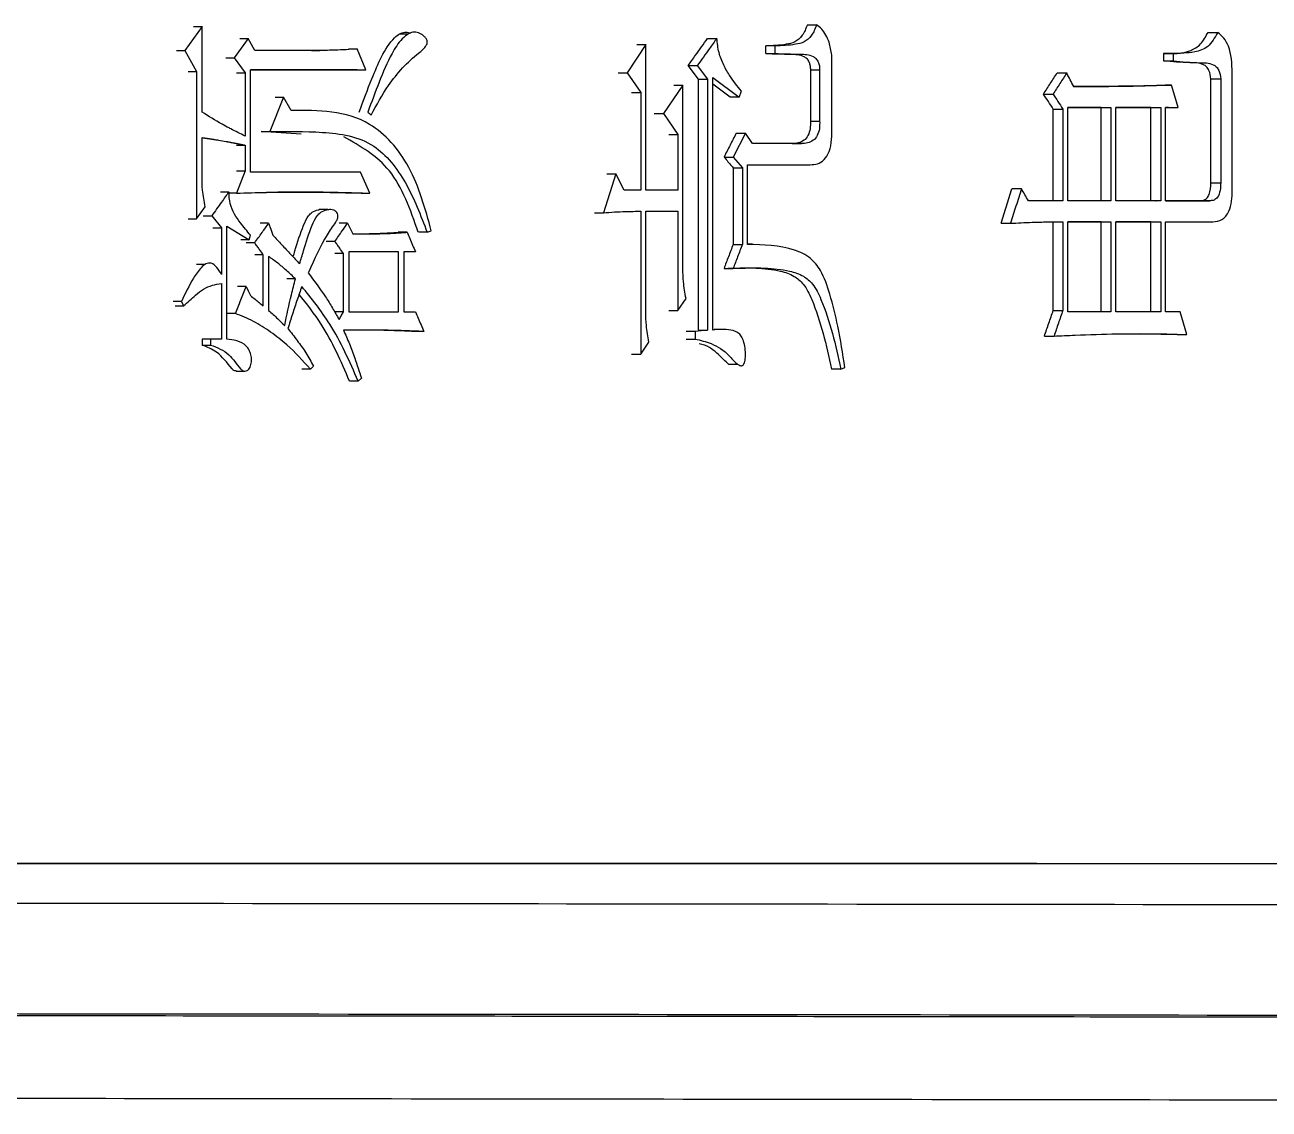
# Model space of a CAD drawing. Header units: millimetres. Extents: x 2180 to 4616, y 795 to 2518.
# Drawn here: x 3032.51 to 3041.46, y 1013.17 to 1020.97 of the extents above; entities that cross this region are included whole.
import ezdxf

# ---------------------------------------------------------------- set-up
doc = ezdxf.new("R2010")
doc.units = ezdxf.units.MM

msp = doc.modelspace()

# ---------------------------------------------------------------- linework, layer by layer
at = {"color": 7, "linetype": 'Continuous', "lineweight": 25}
for p, q in [((3033.7825, 1020.9592), (3033.6583, 1020.7861)), ((3033.7219, 1020.9592), (3033.7825, 1020.9592)), ((3033.7825, 1020.3426), (3033.7825, 1020.9592)), ((3038.14, 1020.97), (3038.2068, 1020.97)), ((3034.1155, 1020.8726), (3034.015, 1020.732)), ((3034.0545, 1020.8726), (3034.1155, 1020.8726)), ((3034.1619, 1020.7861), (3034.1155, 1020.8726)), ((3035.2642, 1020.9025), (3035.2011, 1020.9025)), ((3037.4224, 1020.8727), (3037.4882, 1020.8727)), ((3041.0242, 1020.916), (3041.0947, 1020.916)), ((3033.5978, 1020.7861), (3033.6583, 1020.7861)), ((3033.6583, 1020.7861), (3033.7437, 1020.6347)), ((3034.6315, 1020.7861), (3034.1619, 1020.7861)), ((3034.5697, 1020.7861), (3034.6315, 1020.7861)), ((3034.8375, 1020.7969), (3034.8997, 1020.7969)), ((3034.9608, 1020.6455), (3034.8997, 1020.7969)), ((3036.9775, 1020.8294), (3036.8436, 1020.6239)), ((3036.9124, 1020.8294), (3036.9775, 1020.8294)), ((3036.9775, 1019.7801), (3036.9775, 1020.8294)), ((3037.9071, 1020.8186), (3037.8408, 1020.8186)), ((3037.8408, 1020.7645), (3037.8408, 1020.8186)), ((3037.9071, 1020.8186), (3037.9071, 1020.7645)), ((3033.9541, 1020.732), (3034.015, 1020.732)), ((3034.015, 1020.732), (3034.0923, 1020.6238)), ((3037.8408, 1020.7645), (3037.9071, 1020.7645)), ((3038.3161, 1020.2128), (3038.3161, 1020.7537)), ((3040.7743, 1020.7645), (3040.7042, 1020.7645)), ((3040.7042, 1020.7645), (3040.7042, 1020.7104)), ((3040.7042, 1020.7104), (3040.7743, 1020.7104)), ((3040.7743, 1020.7645), (3040.7743, 1020.7104)), ((3033.6832, 1020.6347), (3033.7437, 1020.6347)), ((3033.7437, 1020.6347), (3033.7437, 1019.5746)), ((3034.0313, 1020.6238), (3034.0923, 1020.6238)), ((3034.0923, 1020.6238), (3034.0923, 1020.1695)), ((3034.131, 1020.6455), (3034.9608, 1020.6455)), ((3034.131, 1019.9099), (3034.131, 1020.6455)), ((3034.8983, 1020.6455), (3034.131, 1020.6455)), ((3034.8986, 1020.6455), (3034.9608, 1020.6455)), ((3036.7788, 1020.6239), (3036.8436, 1020.6239)), ((3036.8436, 1020.6239), (3036.9403, 1020.4832)), ((3037.2823, 1020.678), (3037.348, 1020.678)), ((3037.3561, 1020.5806), (3037.2823, 1020.678)), ((3037.348, 1020.678), (3037.4218, 1020.5806)), ((3038.1619, 1020.6455), (3038.2287, 1020.6455)), ((3038.1619, 1020.6455), (3038.1619, 1020.2777)), ((3038.2287, 1020.6455), (3038.2287, 1020.2777)), ((3039.9386, 1020.6239), (3040.0077, 1020.6239)), ((3041.1988, 1019.7801), (3041.1988, 1020.6239)), ((3037.2444, 1020.5373), (3037.1037, 1020.3318)), ((3037.179, 1020.5373), (3037.2444, 1020.5373)), ((3037.2444, 1019.2176), (3037.2444, 1020.5373)), ((3037.3561, 1020.5806), (3037.4218, 1020.5806)), ((3037.3561, 1018.7741), (3037.3561, 1020.5806)), ((3037.4218, 1020.5806), (3037.4218, 1018.7741)), ((3037.4587, 1020.5914), (3037.6502, 1020.4508)), ((3037.4587, 1018.7741), (3037.4587, 1020.5914)), ((3037.5842, 1020.4508), (3037.4587, 1020.5431)), ((3040.6902, 1020.5374), (3040.7603, 1020.5374)), ((3041.045, 1020.5808), (3041.1155, 1020.5808)), ((3041.045, 1019.8342), (3041.045, 1020.5808)), ((3041.1155, 1020.5808), (3041.1155, 1019.8342)), ((3034.3701, 1020.4508), (3034.2699, 1020.202)), ((3034.3087, 1020.4508), (3034.3701, 1020.4508)), ((3034.424, 1020.3534), (3034.3701, 1020.4508)), ((3036.8753, 1020.4832), (3036.9403, 1020.4832)), ((3036.9403, 1020.4832), (3036.9403, 1019.7801)), ((3037.6502, 1020.4508), (3037.5842, 1020.4508)), ((3037.6502, 1020.4508), (3037.6649, 1020.4941)), ((3039.8395, 1020.4724), (3039.9085, 1020.4724)), ((3037.0384, 1020.3318), (3037.1037, 1020.3318)), ((3037.1037, 1020.3318), (3037.2074, 1020.1804)), ((3039.9103, 1020.3643), (3039.9794, 1020.3643)), ((3039.9103, 1019.7044), (3039.9103, 1020.3643)), ((3039.9794, 1020.3643), (3039.9794, 1019.7044)), ((3040.0148, 1019.7044), (3040.0148, 1020.3751)), ((3040.0148, 1020.3751), (3040.3254, 1020.3751)), ((3040.2559, 1020.3751), (3040.0148, 1020.3751)), ((3040.2559, 1020.3751), (3040.3254, 1020.3751)), ((3040.2559, 1019.7044), (3040.2559, 1020.3751)), ((3040.3254, 1020.3751), (3040.3254, 1019.7044)), ((3040.3606, 1019.7044), (3040.3606, 1020.3751)), ((3040.3606, 1020.3751), (3040.6834, 1020.3751)), ((3040.6134, 1020.3751), (3040.3606, 1020.3751)), ((3040.6134, 1020.3751), (3040.6834, 1020.3751)), ((3040.6134, 1019.7044), (3040.6134, 1020.3751)), ((3040.6834, 1020.3751), (3040.6834, 1019.7044)), ((3040.7184, 1020.3751), (3040.8092, 1020.3751)), ((3040.7184, 1019.7044), (3040.7184, 1020.3751)), ((3040.7391, 1020.3751), (3040.7184, 1020.3751)), ((3040.7391, 1020.3751), (3040.8092, 1020.3751)), ((3038.1619, 1020.2777), (3038.2287, 1020.2777)), ((3033.7825, 1019.8774), (3033.7825, 1020.1587)), ((3034.4975, 1020.184), (3034.2083, 1020.202)), ((3034.2086, 1020.202), (3034.2699, 1020.202)), ((3037.142, 1020.1804), (3037.2074, 1020.1804)), ((3037.2074, 1020.1804), (3037.2074, 1019.7801)), ((3037.6943, 1020.1912), (3037.606, 1020.0181)), ((3037.6282, 1020.1912), (3037.6943, 1020.1912)), ((3037.7457, 1020.1155), (3037.6943, 1020.1912)), ((3034.0313, 1020.1046), (3034.0923, 1020.1046)), ((3034.0923, 1020.1046), (3034.0923, 1019.9207)), ((3038.0973, 1020.1155), (3037.7457, 1020.1155)), ((3038.0307, 1020.1155), (3038.0973, 1020.1155)), ((3037.5401, 1020.0181), (3037.606, 1020.0181)), ((3037.606, 1020.0181), (3037.6723, 1019.9424)), ((3034.0923, 1019.9207), (3034.0305, 1019.7585)), ((3034.0313, 1019.9207), (3034.0923, 1019.9207)), ((3034.9226, 1019.9099), (3034.131, 1019.9099)), ((3034.9914, 1019.7585), (3034.9226, 1019.9099)), ((3036.7617, 1019.8991), (3036.6722, 1019.6179)), ((3036.697, 1019.8991), (3036.7617, 1019.8991)), ((3036.8213, 1019.7801), (3036.7617, 1019.8991)), ((3037.6062, 1019.9424), (3037.6723, 1019.9424)), ((3037.6062, 1019.9424), (3037.6062, 1019.3907)), ((3037.6723, 1019.9424), (3037.6723, 1019.3907)), ((3037.709, 1019.964), (3038.1484, 1019.964)), ((3037.709, 1019.3907), (3037.709, 1019.964)), ((3037.709, 1019.964), (3038.0818, 1019.964)), ((3038.0818, 1019.964), (3038.1484, 1019.964)), ((3039.6811, 1019.791), (3039.6125, 1019.791)), ((3041.045, 1019.8342), (3041.1155, 1019.8342)), ((3033.9154, 1019.7693), (3033.9763, 1019.7693)), ((3034.0305, 1019.7585), (3033.9695, 1019.7585)), ((3034.9288, 1019.7585), (3034.86, 1019.7609)), ((3034.9291, 1019.7585), (3034.9914, 1019.7585)), ((3036.9403, 1019.7801), (3036.8213, 1019.7801)), ((3037.2074, 1019.7801), (3036.9775, 1019.7801)), ((3039.9794, 1019.7044), (3039.7309, 1019.7044)), ((3040.3254, 1019.7044), (3040.0148, 1019.7044)), ((3040.6834, 1019.7044), (3040.3606, 1019.7044)), ((3040.6484, 1019.7044), (3040.6535, 1019.7044)), ((3041.0391, 1019.7044), (3040.7184, 1019.7044)), ((3040.7184, 1019.7044), (3040.9687, 1019.7044)), ((3040.9687, 1019.7044), (3041.0391, 1019.7044)), ((3033.7437, 1019.5746), (3033.8058, 1019.6611)), ((3034.688, 1019.6404), (3034.6258, 1019.6404)), ((3036.6076, 1019.6179), (3036.6722, 1019.6179)), ((3036.9404, 1019.6287), (3036.9404, 1018.601)), ((3036.9775, 1019.6287), (3037.2074, 1019.6287)), ((3036.9775, 1018.9039), (3036.9775, 1019.6287)), ((3037.142, 1019.6287), (3037.2074, 1019.6287)), ((3037.2074, 1019.6287), (3037.2074, 1018.9147)), ((3033.6832, 1019.5746), (3033.7437, 1019.5746)), ((3033.7917, 1019.5962), (3033.8524, 1019.5962)), ((3033.8524, 1019.5962), (3033.9221, 1019.5097)), ((3033.9608, 1019.5205), (3034.1232, 1019.4231)), ((3034.2622, 1019.5421), (3034.2009, 1019.5421)), ((3034.8308, 1019.5421), (3034.7688, 1019.5421)), ((3039.5342, 1019.5422), (3039.6027, 1019.5422)), ((3039.9103, 1018.9148), (3039.9103, 1019.553)), ((3039.9794, 1019.553), (3039.9794, 1018.9148)), ((3040.0148, 1018.9039), (3040.0148, 1019.553)), ((3040.0148, 1019.553), (3040.3254, 1019.553)), ((3040.2559, 1019.553), (3040.0148, 1019.553)), ((3040.2559, 1019.553), (3040.3254, 1019.553)), ((3040.2559, 1018.9039), (3040.2559, 1019.553)), ((3040.3254, 1019.553), (3040.3254, 1018.9039)), ((3040.3606, 1018.9039), (3040.3606, 1019.553)), ((3040.3606, 1019.553), (3040.6834, 1019.553)), ((3040.6134, 1019.553), (3040.3606, 1019.553)), ((3040.6134, 1019.553), (3040.6834, 1019.553)), ((3040.6134, 1018.9039), (3040.6134, 1019.553)), ((3040.6834, 1019.553), (3040.6834, 1018.9039)), ((3040.7184, 1019.553), (3041.0599, 1019.553)), ((3040.7184, 1018.9039), (3040.7184, 1019.553)), ((3033.8613, 1019.5097), (3033.9221, 1019.5097)), ((3033.9221, 1019.5097), (3033.9221, 1019.1743)), ((3034.1232, 1019.4231), (3034.131, 1019.4556)), ((3035.2583, 1019.4772), (3035.1956, 1019.4772)), ((3034.1232, 1019.4231), (3034.0622, 1019.4231)), ((3034.1619, 1019.4015), (3034.1007, 1019.4015)), ((3034.7389, 1019.4123), (3034.677, 1019.4123)), ((3037.6062, 1019.3907), (3037.6723, 1019.3907)), ((3037.7433, 1019.3913), (3037.709, 1019.3913)), ((3034.2236, 1019.315), (3034.1624, 1019.315)), ((3034.2236, 1018.9472), (3034.2236, 1019.315)), ((3034.2622, 1019.3041), (3034.2622, 1018.9147)), ((3034.8002, 1019.3258), (3034.7382, 1019.3258)), ((3034.8002, 1018.9039), (3034.8002, 1019.3258)), ((3035.1974, 1019.3366), (3034.8385, 1019.3366)), ((3034.8385, 1019.3366), (3034.8385, 1018.9039)), ((3035.1345, 1019.3366), (3034.8385, 1019.3366)), ((3035.1974, 1019.3366), (3035.1348, 1019.3366)), ((3035.1974, 1018.9039), (3035.1974, 1019.3366)), ((3035.3191, 1019.3366), (3035.2354, 1019.3366)), ((3035.2354, 1019.3366), (3035.2354, 1018.9039)), ((3035.3191, 1019.3366), (3035.2564, 1019.3366)), ((3033.8036, 1019.2456), (3033.7426, 1019.2456)), ((3037.5401, 1019.2176), (3037.606, 1019.2176)), ((3033.9221, 1019.1094), (3033.9221, 1018.7092)), ((3034.1001, 1019.0878), (3034.039, 1019.0878)), ((3034.4548, 1019.1419), (3034.3932, 1019.1419)), ((3037.2074, 1018.9147), (3037.2666, 1019.0013)), ((3033.635, 1018.9796), (3033.5746, 1018.9796)), ((3033.5901, 1018.9472), (3033.6505, 1018.9472)), ((3033.635, 1018.9796), (3033.6505, 1018.9472)), ((3034.8002, 1018.9039), (3034.7382, 1018.9039)), ((3034.8385, 1018.9039), (3035.1974, 1018.9039)), ((3035.2354, 1018.9039), (3035.3191, 1018.9039)), ((3039.9103, 1018.9148), (3039.9794, 1018.9148)), ((3040.3254, 1018.9039), (3040.0148, 1018.9039)), ((3040.6834, 1018.9039), (3040.3606, 1018.9039)), ((3040.8232, 1018.9039), (3040.7184, 1018.9039)), ((3035.38, 1018.7633), (3035.3172, 1018.7633)), ((3037.3332, 1018.7633), (3037.2676, 1018.7633)), ((3037.4218, 1018.7741), (3037.3332, 1018.7633)), ((3037.3332, 1018.7633), (3037.3332, 1018.7092)), ((3037.3561, 1018.7741), (3037.4218, 1018.7741)), ((3037.5366, 1018.7787), (3037.4704, 1018.7787)), ((3039.8466, 1018.7309), (3039.9156, 1018.7309)), ((3040.8018, 1018.7417), (3040.872, 1018.7417)), ((3033.7835, 1018.7092), (3033.7835, 1018.6659)), ((3033.7835, 1018.6659), (3033.8446, 1018.6659)), ((3033.8446, 1018.7092), (3033.7839, 1018.7092)), ((3033.8446, 1018.7092), (3033.8446, 1018.6659)), ((3033.9221, 1018.7092), (3033.8446, 1018.7092)), ((3036.9404, 1018.601), (3036.9998, 1018.6876)), ((3037.2676, 1018.7092), (3037.3332, 1018.7092)), ((3034.0292, 1018.4782), (3034.0905, 1018.4782)), ((3034.5624, 1018.4928), (3034.5854, 1018.5145)), ((3037.5728, 1018.5274), (3037.6393, 1018.5274)), ((3038.3815, 1018.4929), (3038.4106, 1018.5037)), ((3034.9073, 1018.4063), (3034.8448, 1018.4063)), ((3034.9073, 1018.4063), (3034.9303, 1018.4279))]:
    msp.add_line(p, q, dxfattribs=at)
at = {"color": 7, "linetype": 'Continuous', "lineweight": 25, "flags": 128}
for points in [[(3040.8092, 1020.3751), (3040.7848, 1020.4562), (3040.7603, 1020.5374)], [(3034.9762, 1020.3426), (3034.9876, 1020.3317), (3034.9991, 1020.3209)], [(3033.9608, 1018.7092), (3033.9608, 1019.1148), (3033.9608, 1019.5205)], [(3034.2622, 1019.5421), (3034.2776, 1019.4988), (3034.293, 1019.4556)], [(3034.8308, 1019.5421), (3034.8499, 1019.5043), (3034.8691, 1019.4664)], [(3035.4028, 1019.4772), (3035.3771, 1019.4772), (3035.3584, 1019.4772), (3035.3399, 1019.4772)], [(3034.1001, 1019.0878), (3034.1155, 1019.0553), (3034.131, 1019.0229)], [(3034.0227, 1018.8931), (3034.0073, 1018.8931), (3033.9918, 1018.8931), (3033.9618, 1018.8931)], [(3034.7695, 1018.8498), (3034.7849, 1018.8769), (3034.8002, 1018.9039)], [(3037.142, 1018.9147), (3037.1583, 1018.9147), (3037.1747, 1018.9147), (3037.2074, 1018.9147)], [(3040.872, 1018.7417), (3040.8476, 1018.8228), (3040.8232, 1018.9039)], [(3036.8753, 1018.601), (3036.8915, 1018.601), (3036.9078, 1018.601), (3036.9404, 1018.601)], [(3034.5624, 1018.4928), (3034.5398, 1018.4928), (3034.5201, 1018.4928), (3034.5007, 1018.4928)], [(3038.3815, 1018.4929), (3038.3539, 1018.4929), (3038.3343, 1018.4929), (3038.3146, 1018.4929)]]:
    msp.add_lwpolyline(points, dxfattribs=at)
at = {"color": 7, "linetype": 'Continuous', "lineweight": 25}
for points, knots in [([(3038.14, 1020.97), (3038.1294, 1020.9434), (3038.1085, 1020.8912), (3038.0515, 1020.8426), (3037.9604, 1020.8229), (3037.8901, 1020.8204), (3037.8408, 1020.8186)], [0, 0, 0, 0, 0.195785, 0.383105, 0.567257, 1, 1, 1, 1]), ([(3038.2068, 1020.97), (3038.1961, 1020.9434), (3038.1752, 1020.8911), (3038.1181, 1020.8426), (3038.0269, 1020.8229), (3037.9565, 1020.8204), (3037.9071, 1020.8186)], [0, 0, 0, 0, 0.1956589, 0.3829548, 0.5671446, 1, 1, 1, 1]), ([(3038.3161, 1020.7537), (3038.3107, 1020.7847), (3038.3018, 1020.8355), (3038.2751, 1020.898), (3038.245, 1020.9422), (3038.2194, 1020.9608), (3038.2068, 1020.97)], [0, 0, 0, 0, 0.349141, 0.571236, 0.788179, 1, 1, 1, 1]), ([(3034.9137, 1020.3426), (3034.9436, 1020.4232), (3034.9938, 1020.5582), (3035.0723, 1020.7422), (3035.14, 1020.8557), (3035.2037, 1020.9073), (3035.2414, 1020.9192), (3035.2682, 1020.9182), (3035.2803, 1020.9106), (3035.2816, 1020.9097)], [0, 0, 0, 0, 0.340614, 0.570086, 0.802719, 0.875052, 0.933763, 0.992662, 1, 1, 1, 1]), ([(3034.9991, 1020.3209), (3035.0395, 1020.3942), (3035.1345, 1020.5667), (3035.2779, 1020.7221), (3035.3865, 1020.8012), (3035.4024, 1020.8339), (3035.4046, 1020.8453), (3035.4033, 1020.8568), (3035.3971, 1020.871), (3035.3804, 1020.8911), (3035.3508, 1020.9104), (3035.3111, 1020.9213), (3035.2651, 1020.9076), (3035.2072, 1020.8581), (3035.1315, 1020.7409), (3035.0567, 1020.5582), (3035.0031, 1020.4146), (3034.9762, 1020.3426)], [0, 0, 0, 0, 0.163724, 0.385241, 0.440262, 0.448909, 0.455116, 0.461357, 0.469621, 0.484499, 0.514444, 0.547094, 0.577932, 0.622921, 0.7083, 0.85364, 1, 1, 1, 1]), ([(3037.2823, 1020.678), (3037.2999, 1020.7023), (3037.332, 1020.7469), (3037.3787, 1020.8119), (3037.4078, 1020.8524), (3037.4224, 1020.8727)], [0, 0, 0, 0, 0.375264, 0.687632, 1, 1, 1, 1]), ([(3037.4882, 1020.8727), (3037.4707, 1020.8483), (3037.4386, 1020.8037), (3037.3918, 1020.7388), (3037.3626, 1020.6982), (3037.348, 1020.678)], [0, 0, 0, 0, 0.375031, 0.687515, 1, 1, 1, 1]), ([(3037.6649, 1020.4941), (3037.6368, 1020.5286), (3037.5903, 1020.5857), (3037.5365, 1020.6798), (3037.5, 1020.7706), (3037.4922, 1020.8385), (3037.4882, 1020.8727)], [0, 0, 0, 0, 0.3332308, 0.5520954, 0.7744581, 1, 1, 1, 1]), ([(3040.7042, 1020.7645), (3040.7702, 1020.7624), (3040.8625, 1020.7593), (3040.9748, 1020.8261), (3041.0075, 1020.8856), (3041.0242, 1020.916)], [0, 0, 0, 0, 0.552607, 0.772172, 1, 1, 1, 1]), ([(3041.0947, 1020.916), (3041.0726, 1020.8779), (3041.0294, 1020.803), (3040.9089, 1020.766), (3040.8253, 1020.7651), (3040.7743, 1020.7645)], [0, 0, 0, 0, 0.287877, 0.565058, 1, 1, 1, 1]), ([(3041.1988, 1020.6239), (3041.1964, 1020.692), (3041.1932, 1020.7861), (3041.1393, 1020.8772), (3041.1094, 1020.9031), (3041.0947, 1020.916)], [0, 0, 0, 0, 0.5701603, 0.7877126, 1, 1, 1, 1]), ([(3034.8997, 1020.7969), (3034.8731, 1020.7951), (3034.8201, 1020.7913), (3034.7307, 1020.7874), (3034.6678, 1020.7866), (3034.6315, 1020.7861)], [0, 0, 0, 0, 0.29749, 0.594994, 1, 1, 1, 1]), ([(3037.8408, 1020.7645), (3037.9006, 1020.7623), (3037.9914, 1020.7589), (3038.0939, 1020.7587), (3038.1365, 1020.7289), (3038.1526, 1020.7048), (3038.1608, 1020.6753), (3038.1615, 1020.6555), (3038.1619, 1020.6455)], [0, 0, 0, 0, 0.491899, 0.747199, 0.81233, 0.879619, 0.939283, 1, 1, 1, 1]), ([(3037.9071, 1020.7645), (3037.967, 1020.7623), (3038.058, 1020.7589), (3038.1605, 1020.7587), (3038.2033, 1020.7289), (3038.2194, 1020.7048), (3038.2275, 1020.6753), (3038.2283, 1020.6555), (3038.2287, 1020.6455)], [0, 0, 0, 0, 0.492006, 0.747357, 0.812482, 0.879737, 0.939347, 1, 1, 1, 1]), ([(3041.045, 1020.5808), (3041.0422, 1020.6026), (3041.0378, 1020.6364), (3041.0146, 1020.67), (3040.9687, 1020.6986), (3040.8622, 1020.6955), (3040.7669, 1020.7045), (3040.7042, 1020.7104)], [0, 0, 0, 0, 0.119281, 0.186046, 0.251055, 0.506993, 1, 1, 1, 1]), ([(3040.7743, 1020.7104), (3040.8371, 1020.7045), (3040.9324, 1020.6955), (3041.0391, 1020.6986), (3041.085, 1020.67), (3041.1083, 1020.6364), (3041.1127, 1020.6026), (3041.1155, 1020.5808)], [0, 0, 0, 0, 0.493108, 0.749094, 0.814101, 0.880835, 1, 1, 1, 1]), ([(3039.8395, 1020.4724), (3039.8561, 1020.4977), (3039.8891, 1020.5482), (3039.9221, 1020.5986), (3039.9386, 1020.6239)], [0, 0, 0, 0, 0.499999, 1, 1, 1, 1]), ([(3040.0077, 1020.6239), (3039.9912, 1020.5986), (3039.9581, 1020.5482), (3039.925, 1020.4977), (3039.9085, 1020.4724)], [0, 0, 0, 0, 0.499999, 1, 1, 1, 1]), ([(3040.0572, 1020.5265), (3040.049, 1020.5428), (3040.0325, 1020.5752), (3040.016, 1020.6077), (3040.0077, 1020.6239)], [0, 0, 0, 0, 0.5, 1, 1, 1, 1]), ([(3040.0571, 1020.5268), (3040.1161, 1020.5269), (3040.216, 1020.5271), (3040.336, 1020.528), (3040.4073, 1020.5286), (3040.443, 1020.5293), (3040.4684, 1020.5298), (3040.5244, 1020.5308), (3040.6001, 1020.5328), (3040.6654, 1020.5361), (3040.6902, 1020.5374)], [0, 0, 0, 0, 0.277882, 0.471087, 0.56769, 0.615991, 0.640142, 0.688443, 0.881653, 1, 1, 1, 1]), ([(3040.7603, 1020.5374), (3040.7198, 1020.5354), (3040.6741, 1020.5332), (3040.6081, 1020.5311), (3040.542, 1020.5299), (3040.4606, 1020.5283), (3040.379, 1020.5279), (3040.3279, 1020.5274), (3040.2922, 1020.5272), (3040.2717, 1020.5271), (3040.2589, 1020.5271), (3040.2487, 1020.527), (3040.2385, 1020.527), (3040.2283, 1020.527), (3040.2155, 1020.5269), (3040.2052, 1020.5269), (3040.1924, 1020.5268), (3040.1822, 1020.5268), (3040.1694, 1020.5268), (3040.1592, 1020.5268), (3040.1489, 1020.5267), (3040.1387, 1020.5267), (3040.1284, 1020.5267), (3040.1156, 1020.5267), (3040.1066, 1020.5266), (3040.0977, 1020.5266), (3040.0925, 1020.5266), (3040.0861, 1020.5266), (3040.081, 1020.5266), (3040.0759, 1020.5266), (3040.0708, 1020.5266), (3040.0646, 1020.5265), (3040.0597, 1020.5265), (3040.0572, 1020.5265)], [0, 0, 0, 0, 0.174064, 0.195822, 0.282854, 0.456917, 0.543949, 0.63098, 0.674496, 0.696254, 0.718011, 0.72889, 0.739769, 0.761527, 0.772406, 0.794164, 0.805043, 0.826801, 0.83768, 0.859437, 0.870316, 0.881195, 0.902953, 0.913832, 0.93559, 0.941029, 0.951908, 0.957348, 0.968227, 0.973666, 0.979105, 0.989553, 1, 1, 1, 1]), ([(3039.9103, 1020.3643), (3039.8985, 1020.3823), (3039.875, 1020.4184), (3039.8513, 1020.4544), (3039.8395, 1020.4724)], [0, 0, 0, 0, 0.5, 1, 1, 1, 1]), ([(3039.9085, 1020.4724), (3039.9203, 1020.4544), (3039.9439, 1020.4184), (3039.9676, 1020.3823), (3039.9794, 1020.3643)], [0, 0, 0, 0, 0.499999, 1, 1, 1, 1]), ([(3034.0923, 1020.1695), (3034.0583, 1020.1868), (3034.02, 1020.2061), (3033.9648, 1020.2349), (3033.8945, 1020.2719), (3033.8303, 1020.3124), (3033.7825, 1020.3426)], [0, 0, 0, 0, 0.3251759, 0.3658227, 0.5284141, 1, 1, 1, 1]), ([(3035.4331, 1019.488), (3035.3894, 1019.6474), (3035.3043, 1019.9578), (3034.9478, 1020.3578), (3034.6213, 1020.355), (3034.424, 1020.3534)], [0, 0, 0, 0, 0.294377, 0.5735664, 1, 1, 1, 1]), ([(3038.1619, 1020.2777), (3038.162, 1020.2594), (3038.1623, 1020.223), (3038.1472, 1020.1717), (3038.1039, 1020.1213), (3038.0607, 1020.1179), (3038.0307, 1020.1155)], [0, 0, 0, 0, 0.198278, 0.392536, 0.578687, 1, 1, 1, 1]), ([(3038.2287, 1020.2777), (3038.2288, 1020.2594), (3038.229, 1020.223), (3038.2139, 1020.1717), (3038.1705, 1020.1213), (3038.1273, 1020.1179), (3038.0973, 1020.1155)], [0, 0, 0, 0, 0.19814, 0.3923, 0.578456, 1, 1, 1, 1]), ([(3033.7825, 1020.1587), (3033.7848, 1020.1584), (3033.7894, 1020.1577), (3033.7951, 1020.1569), (3033.8008, 1020.1561), (3033.8053, 1020.1554), (3033.8099, 1020.1548), (3033.8144, 1020.1541), (3033.819, 1020.1534), (3033.8247, 1020.1526), (3033.8292, 1020.1519), (3033.8349, 1020.1511), (3033.8406, 1020.1503), (3033.8474, 1020.1492), (3033.8543, 1020.1482), (3033.8611, 1020.1472), (3033.8679, 1020.1461), (3033.8815, 1020.144), (3033.9111, 1020.1392), (3033.9405, 1020.1341), (3033.9632, 1020.1299), (3033.9722, 1020.1282), (3033.9813, 1020.1265), (3033.9926, 1020.1244), (3034.0016, 1020.1226), (3034.0107, 1020.1209), (3034.0175, 1020.1195), (3034.0231, 1020.1184), (3034.0288, 1020.1173), (3034.0333, 1020.1164), (3034.0378, 1020.1155), (3034.0423, 1020.1146), (3034.0468, 1020.1137), (3034.0525, 1020.1126), (3034.057, 1020.1117), (3034.0626, 1020.1106), (3034.0671, 1020.1097), (3034.0717, 1020.1088), (3034.0762, 1020.1079), (3034.0807, 1020.107), (3034.0864, 1020.1058), (3034.0899, 1020.1051), (3034.0923, 1020.1046)], [0, 0, 0, 0, 0.0219516, 0.0439031, 0.0548788, 0.0768302, 0.0878059, 0.0987817, 0.1207331, 0.1317088, 0.1536602, 0.164636, 0.1865874, 0.2085388, 0.2304903, 0.2524417, 0.2743931, 0.2963446, 0.3841508, 0.5597666, 0.581718, 0.6036694, 0.6475723, 0.6695238, 0.7134267, 0.7353781, 0.7573295, 0.779281, 0.7902567, 0.8122081, 0.8231838, 0.8341595, 0.856111, 0.8670867, 0.8890381, 0.9000138, 0.9219653, 0.932941, 0.9439167, 0.9658681, 0.9768438, 1, 1, 1, 1]), ([(3034.2699, 1020.202), (3034.3958, 1020.2036), (3034.6473, 1020.2067), (3035.0153, 1020.1548), (3035.2652, 1019.8395), (3035.3563, 1019.5996), (3035.4028, 1019.4772)], [0, 0, 0, 0, 0.273656, 0.546764, 0.768873, 1, 1, 1, 1]), ([(3035.3397, 1019.4772), (3035.2822, 1019.6405), (3035.1706, 1019.9572), (3034.9229, 1020.0971), (3034.8028, 1020.1649)], [0, 0, 0, 0, 0.515406, 1, 1, 1, 1]), ([(3037.6282, 1020.1912), (3037.6136, 1020.1623), (3037.5842, 1020.1046), (3037.5548, 1020.0469), (3037.5401, 1020.0181)], [0, 0, 0, 0, 0.5, 1, 1, 1, 1]), ([(3038.1484, 1019.964), (3038.1657, 1019.964), (3038.2005, 1019.964), (3038.2518, 1019.986), (3038.2951, 1020.0407), (3038.3158, 1020.1229), (3038.316, 1020.1827), (3038.3161, 1020.2128)], [0, 0, 0, 0, 0.177785, 0.356958, 0.541697, 0.768829, 1, 1, 1, 1]), ([(3037.5401, 1020.0181), (3037.5497, 1020.0071), (3037.5655, 1019.989), (3037.5875, 1019.9638), (3037.6, 1019.9495), (3037.6062, 1019.9424)], [0, 0, 0, 0, 0.434981, 0.71749, 1, 1, 1, 1]), ([(3033.8058, 1019.6611), (3033.7981, 1019.7009), (3033.7843, 1019.772), (3033.7831, 1019.8452), (3033.7825, 1019.8774)], [0, 0, 0, 0, 0.558835, 1, 1, 1, 1]), ([(3039.5342, 1019.5422), (3039.5472, 1019.5836), (3039.5733, 1019.6666), (3039.5994, 1019.7495), (3039.6125, 1019.791)], [0, 0, 0, 0, 0.5, 1, 1, 1, 1]), ([(3039.6811, 1019.791), (3039.6681, 1019.7495), (3039.6419, 1019.6666), (3039.6158, 1019.5836), (3039.6027, 1019.5422)], [0, 0, 0, 0, 0.499999, 1, 1, 1, 1]), ([(3039.7309, 1019.7044), (3039.7226, 1019.7188), (3039.706, 1019.7477), (3039.6894, 1019.7765), (3039.6811, 1019.791)], [0, 0, 0, 0, 0.500001, 1, 1, 1, 1]), ([(3040.9687, 1019.7044), (3040.9768, 1019.7049), (3040.9931, 1019.706), (3041.0162, 1019.7207), (3041.0418, 1019.7614), (3041.0437, 1019.804), (3041.045, 1019.8342)], [0, 0, 0, 0, 0.177833, 0.357864, 0.544114, 1, 1, 1, 1]), ([(3041.1155, 1019.8342), (3041.1149, 1019.8155), (3041.1137, 1019.7785), (3041.0971, 1019.7305), (3041.068, 1019.7066), (3041.0487, 1019.7052), (3041.0391, 1019.7044)], [0, 0, 0, 0, 0.293264, 0.577264, 0.790624, 1, 1, 1, 1]), ([(3033.9763, 1019.7693), (3033.9584, 1019.7443), (3033.9289, 1019.703), (3033.8875, 1019.6453), (3033.8641, 1019.6126), (3033.8524, 1019.5962)], [0, 0, 0, 0, 0.432628, 0.7163138, 1, 1, 1, 1]), ([(3034.131, 1019.4556), (3034.107, 1019.4855), (3034.0675, 1019.5348), (3034.0146, 1019.6068), (3033.9806, 1019.6826), (3033.9778, 1019.7401), (3033.9763, 1019.7693)], [0, 0, 0, 0, 0.334385, 0.552202, 0.773272, 1, 1, 1, 1]), ([(3034.0305, 1019.7585), (3034.1028, 1019.761), (3034.2475, 1019.7662), (3034.4098, 1019.7691), (3034.502, 1019.7689), (3034.5245, 1019.7688), (3034.5313, 1019.7688), (3034.538, 1019.7688), (3034.5448, 1019.7687), (3034.5515, 1019.7687), (3034.5605, 1019.7686), (3034.5695, 1019.7685), (3034.5785, 1019.7684), (3034.5852, 1019.7683), (3034.592, 1019.7683), (3034.5987, 1019.7682), (3034.6054, 1019.7681), (3034.6122, 1019.768), (3034.6212, 1019.7679), (3034.6302, 1019.7677), (3034.6391, 1019.7676), (3034.6459, 1019.7675), (3034.6526, 1019.7674), (3034.6593, 1019.7673), (3034.6661, 1019.7671), (3034.6728, 1019.767), (3034.6795, 1019.7669), (3034.6863, 1019.7668), (3034.6953, 1019.7666), (3034.7042, 1019.7664), (3034.7132, 1019.7662), (3034.7199, 1019.7661), (3034.7267, 1019.7659), (3034.7334, 1019.7658), (3034.7401, 1019.7656), (3034.7468, 1019.7654), (3034.7558, 1019.7652), (3034.7648, 1019.765), (3034.7737, 1019.7648), (3034.7805, 1019.7646), (3034.7872, 1019.7644), (3034.7939, 1019.7643), (3034.8006, 1019.7641), (3034.8074, 1019.7639), (3034.8141, 1019.7637), (3034.8208, 1019.7635), (3034.8298, 1019.7633), (3034.8387, 1019.763), (3034.8477, 1019.7628), (3034.8544, 1019.7626), (3034.8611, 1019.7624), (3034.8678, 1019.7622), (3034.8745, 1019.762), (3034.8812, 1019.7618), (3034.8902, 1019.7616), (3034.8991, 1019.7613), (3034.9081, 1019.761), (3034.9148, 1019.7608), (3034.9215, 1019.7606), (3034.9282, 1019.7604), (3034.9349, 1019.7602), (3034.9416, 1019.76), (3034.9484, 1019.7598), (3034.9573, 1019.7595), (3034.9662, 1019.7592), (3034.9752, 1019.759), (3034.9828, 1019.7587), (3034.9882, 1019.7586), (3034.9914, 1019.7585)], [0, 0, 0, 0, 0.2246902, 0.4493888, 0.5055613, 0.5125828, 0.5196044, 0.5266259, 0.5336475, 0.540669, 0.5476905, 0.5617336, 0.5687552, 0.5757767, 0.5827982, 0.5898198, 0.5968413, 0.6038628, 0.6108844, 0.6249275, 0.631949, 0.6389705, 0.6459921, 0.6530136, 0.6600352, 0.6670567, 0.6740782, 0.6810998, 0.6881213, 0.7021644, 0.7091859, 0.7162075, 0.723229, 0.7302506, 0.7372721, 0.7442936, 0.7513152, 0.7653583, 0.7723798, 0.7794013, 0.7864229, 0.7934444, 0.800466, 0.8074875, 0.814509, 0.8215306, 0.8285521, 0.8425952, 0.8496167, 0.8566383, 0.8636598, 0.8706814, 0.8777029, 0.8847244, 0.891746, 0.9057891, 0.9128106, 0.9198321, 0.9268537, 0.9338752, 0.9408967, 0.9479183, 0.9549398, 0.9619614, 0.9760044, 0.983026, 0.9900475, 1, 1, 1, 1]), ([(3034.1068, 1019.7611), (3034.1155, 1019.7614), (3034.1937, 1019.7639), (3034.4467, 1019.7687), (3034.6662, 1019.7659), (3034.7899, 1019.7631), (3034.8355, 1019.7618), (3034.8539, 1019.7613), (3034.8596, 1019.7611), (3034.8599, 1019.7611), (3034.8601, 1019.7611)], [0, 0, 0, 0, 0.05514, 0.498585, 0.766188, 0.892547, 0.95596, 0.964089, 0.972518, 1, 1, 1, 1]), ([(3041.0599, 1019.553), (3041.0818, 1019.555), (3041.1262, 1019.5592), (3041.177, 1019.6208), (3041.1964, 1019.7016), (3041.198, 1019.7538), (3041.1988, 1019.7801)], [0, 0, 0, 0, 0.266734, 0.54095, 0.768753, 1, 1, 1, 1]), ([(3034.4384, 1019.3004), (3034.4427, 1019.3149), (3034.4652, 1019.3922), (3034.4975, 1019.4934), (3034.5402, 1019.5887), (3034.5781, 1019.6268), (3034.606, 1019.6373), (3034.6234, 1019.6395), (3034.6255, 1019.6398)], [0, 0, 0, 0, 0.106522, 0.565835, 0.752734, 0.847216, 0.981134, 1, 1, 1, 1]), ([(3034.4856, 1019.25), (3034.4947, 1019.2814), (3034.5221, 1019.3755), (3034.5595, 1019.4936), (3034.6023, 1019.5885), (3034.6402, 1019.6272), (3034.676, 1019.6384), (3034.707, 1019.6442), (3034.728, 1019.6414), (3034.7424, 1019.6329), (3034.7524, 1019.6198), (3034.7583, 1019.6037), (3034.7593, 1019.5867), (3034.7548, 1019.5679), (3034.7277, 1019.5263), (3034.6459, 1019.4146), (3034.5923, 1019.2806), (3034.5483, 1019.188), (3034.547, 1019.1852)], [0, 0, 0, 0, 0.09118, 0.273688, 0.348082, 0.385671, 0.439079, 0.473308, 0.494951, 0.511315, 0.527714, 0.54364, 0.558961, 0.57304, 0.596062, 0.704689, 0.991099, 1, 1, 1, 1]), ([(3036.6722, 1019.6179), (3036.6987, 1019.62), (3036.7517, 1019.6243), (3036.8411, 1019.6278), (3036.904, 1019.6283), (3036.9404, 1019.6287)], [0, 0, 0, 0, 0.296184, 0.592391, 1, 1, 1, 1]), ([(3034.1619, 1019.4015), (3034.1708, 1019.414), (3034.1886, 1019.4389), (3034.222, 1019.4858), (3034.2466, 1019.5202), (3034.2622, 1019.5421)], [0, 0, 0, 0, 0.266242, 0.532485, 1, 1, 1, 1]), ([(3034.7389, 1019.4123), (3034.7477, 1019.4248), (3034.7654, 1019.4498), (3034.796, 1019.493), (3034.8178, 1019.5238), (3034.8308, 1019.5421)], [0, 0, 0, 0, 0.2884292, 0.5768584, 1, 1, 1, 1]), ([(3039.6027, 1019.5422), (3039.6544, 1019.5449), (3039.7431, 1019.5497), (3039.8686, 1019.5522), (3039.9424, 1019.5527), (3039.9794, 1019.553)], [0, 0, 0, 0, 0.41049, 0.705225, 1, 1, 1, 1]), ([(3034.293, 1019.4556), (3034.3139, 1019.4333), (3034.3565, 1019.3879), (3034.4206, 1019.3194), (3034.4639, 1019.2732), (3034.4855, 1019.25)], [0, 0, 0, 0, 0.32488, 0.66244, 1, 1, 1, 1]), ([(3034.8689, 1019.4667), (3034.8914, 1019.4667), (3034.9572, 1019.4667), (3035.0661, 1019.47), (3035.1523, 1019.4748), (3035.1954, 1019.4772)], [0, 0, 0, 0, 0.2062791, 0.6030627, 1, 1, 1, 1]), ([(3034.8691, 1019.4664), (3034.9123, 1019.4663), (3034.9583, 1019.4663), (3035.0069, 1019.4667), (3035.015, 1019.4668), (3035.0231, 1019.4669), (3035.0312, 1019.467), (3035.038, 1019.4671), (3035.0447, 1019.4672), (3035.0501, 1019.4673), (3035.0569, 1019.4674), (3035.0636, 1019.4676), (3035.0744, 1019.4678), (3035.0852, 1019.4681), (3035.096, 1019.4684), (3035.1041, 1019.4687), (3035.1122, 1019.4689), (3035.123, 1019.4693), (3035.1324, 1019.4697), (3035.1418, 1019.4701), (3035.1472, 1019.4703), (3035.154, 1019.4706), (3035.1607, 1019.471), (3035.1715, 1019.4715), (3035.1822, 1019.4722), (3035.1957, 1019.473), (3035.2064, 1019.4736), (3035.2199, 1019.4745), (3035.2306, 1019.4753), (3035.2443, 1019.4762), (3035.2526, 1019.4768), (3035.2583, 1019.4772)], [0, 0, 0, 0, 0.332695, 0.353489, 0.374282, 0.395075, 0.415869, 0.436662, 0.447059, 0.467852, 0.478249, 0.499042, 0.519836, 0.561422, 0.582216, 0.603009, 0.623803, 0.644596, 0.686183, 0.69658, 0.717373, 0.72777, 0.748563, 0.769356, 0.810943, 0.831737, 0.873323, 0.894117, 0.935704, 0.956497, 1, 1, 1, 1]), ([(3035.2583, 1019.4772), (3035.2646, 1019.4625), (3035.278, 1019.4317), (3035.2983, 1019.3849), (3035.3122, 1019.3527), (3035.3191, 1019.3366)], [0, 0, 0, 0, 0.313727, 0.656864, 1, 1, 1, 1]), ([(3035.4028, 1019.4772), (3035.4078, 1019.479), (3035.4179, 1019.4826), (3035.4281, 1019.4862), (3035.4331, 1019.488)], [0, 0, 0, 0, 0.499988, 1, 1, 1, 1]), ([(3034.2236, 1019.315), (3034.2147, 1019.3274), (3034.2, 1019.3481), (3034.1794, 1019.3769), (3034.1677, 1019.3933), (3034.1619, 1019.4015)], [0, 0, 0, 0, 0.432649, 0.716324, 1, 1, 1, 1]), ([(3034.8002, 1019.3258), (3034.7913, 1019.3383), (3034.7767, 1019.3589), (3034.7563, 1019.3878), (3034.7447, 1019.4041), (3034.7389, 1019.4123)], [0, 0, 0, 0, 0.432649, 0.716324, 1, 1, 1, 1]), ([(3037.6062, 1019.3907), (3037.6005, 1019.3757), (3037.589, 1019.3457), (3037.567, 1019.288), (3037.5507, 1019.2453), (3037.5401, 1019.2176)], [0, 0, 0, 0, 0.260074, 0.520148, 1, 1, 1, 1]), ([(3037.6723, 1019.3907), (3037.6665, 1019.3757), (3037.655, 1019.3457), (3037.633, 1019.288), (3037.6166, 1019.2453), (3037.606, 1019.2176)], [0, 0, 0, 0, 0.2600044, 0.5200088, 1, 1, 1, 1]), ([(3038.4106, 1018.5037), (3038.3953, 1018.6037), (3038.3679, 1018.783), (3038.3081, 1019.0163), (3038.2507, 1019.1911), (3038.159, 1019.304), (3037.9789, 1019.384), (3037.8231, 1019.3878), (3037.709, 1019.3907)], [0, 0, 0, 0, 0.205, 0.367779, 0.497733, 0.583522, 0.695132, 1, 1, 1, 1]), ([(3033.9221, 1019.1743), (3033.9123, 1019.1917), (3033.8932, 1019.2257), (3033.8526, 1019.2602), (3033.8078, 1019.2532), (3033.7643, 1019.2127), (3033.7027, 1019.1239), (3033.6619, 1019.037), (3033.635, 1018.9796)], [0, 0, 0, 0, 0.121652, 0.238643, 0.329835, 0.425879, 0.621221, 1, 1, 1, 1]), ([(3034.4548, 1019.1419), (3034.4334, 1019.1627), (3034.3921, 1019.2029), (3034.3276, 1019.2569), (3034.284, 1019.2884), (3034.2622, 1019.3041)], [0, 0, 0, 0, 0.349925, 0.674457, 1, 1, 1, 1]), ([(3034.547, 1019.1852), (3034.5895, 1019.1289), (3034.6507, 1019.048), (3034.7218, 1018.9327), (3034.7536, 1018.8775), (3034.7695, 1018.8498)], [0, 0, 0, 0, 0.5323403, 0.7660465, 1, 1, 1, 1]), ([(3037.2666, 1019.0013), (3037.2593, 1019.041), (3037.2461, 1019.1122), (3037.2449, 1019.1853), (3037.2444, 1019.2176)], [0, 0, 0, 0, 0.558835, 1, 1, 1, 1]), ([(3037.5401, 1019.2176), (3037.6162, 1019.2202), (3037.7524, 1019.2249), (3037.9222, 1019.2081), (3038.0397, 1019.1708), (3038.1212, 1019.1026), (3038.2281, 1018.8809), (3038.2762, 1018.665), (3038.3146, 1018.4929)], [0, 0, 0, 0, 0.208347, 0.373093, 0.466942, 0.53827, 0.631812, 1, 1, 1, 1]), ([(3037.606, 1019.2176), (3037.6821, 1019.2202), (3037.8181, 1019.2249), (3037.9879, 1019.2082), (3038.1056, 1019.1713), (3038.1876, 1019.103), (3038.2949, 1018.8813), (3038.3431, 1018.6652), (3038.3815, 1018.4929)], [0, 0, 0, 0, 0.208188, 0.372019, 0.466812, 0.538301, 0.631663, 1, 1, 1, 1]), ([(3033.6505, 1018.9472), (3033.6787, 1018.9737), (3033.7249, 1019.0171), (3033.7924, 1019.0717), (3033.8564, 1019.0986), (3033.9002, 1019.1058), (3033.9221, 1019.1094)], [0, 0, 0, 0, 0.34464, 0.565757, 0.783533, 1, 1, 1, 1]), ([(3034.0227, 1018.8931), (3034.0356, 1018.9255), (3034.0614, 1018.9904), (3034.0872, 1019.0553), (3034.1001, 1019.0878)], [0, 0, 0, 0, 0.5, 1, 1, 1, 1]), ([(3034.3778, 1018.8065), (3034.393, 1018.8806), (3034.4162, 1018.9933), (3034.4449, 1019.1039), (3034.4548, 1019.1419)], [0, 0, 0, 0, 0.65698, 1, 1, 1, 1]), ([(3034.5009, 1019.0878), (3034.4898, 1019.0557), (3034.4668, 1018.9895), (3034.4334, 1018.8886), (3034.4117, 1018.8195), (3034.4009, 1018.7849)], [0, 0, 0, 0, 0.320379, 0.660141, 1, 1, 1, 1]), ([(3034.9073, 1018.4063), (3034.8446, 1018.548), (3034.7336, 1018.7992), (3034.5715, 1019.0002), (3034.5009, 1019.0878)], [0, 0, 0, 0, 0.56421, 1, 1, 1, 1]), ([(3034.131, 1019.0229), (3034.1421, 1019.0138), (3034.1632, 1018.9966), (3034.194, 1018.9713), (3034.2138, 1018.9552), (3034.2236, 1018.9472)], [0, 0, 0, 0, 0.361282, 0.680641, 1, 1, 1, 1]), ([(3034.8448, 1018.4063), (3034.7828, 1018.5486), (3034.6829, 1018.7777), (3034.5367, 1018.9612), (3034.4813, 1019.0307)], [0, 0, 0, 0, 0.62094, 1, 1, 1, 1]), ([(3034.5624, 1018.4928), (3034.5078, 1018.5534), (3034.4184, 1018.6526), (3034.2771, 1018.7606), (3034.1541, 1018.8409), (3034.0664, 1018.8757), (3034.0227, 1018.8931)], [0, 0, 0, 0, 0.34436, 0.564684, 0.783385, 1, 1, 1, 1]), ([(3034.2622, 1018.9147), (3034.2732, 1018.9049), (3034.2952, 1018.8853), (3034.334, 1018.8496), (3034.3612, 1018.8228), (3034.3778, 1018.8065)], [0, 0, 0, 0, 0.2809208, 0.5618542, 1, 1, 1, 1]), ([(3035.3191, 1018.9039), (3035.3255, 1018.8892), (3035.3388, 1018.8584), (3035.3591, 1018.8115), (3035.373, 1018.7794), (3035.38, 1018.7633)], [0, 0, 0, 0, 0.313727, 0.656864, 1, 1, 1, 1]), ([(3036.9998, 1018.6876), (3036.9924, 1018.7273), (3036.9792, 1018.7985), (3036.978, 1018.8716), (3036.9775, 1018.9039)], [0, 0, 0, 0, 0.558835, 1, 1, 1, 1]), ([(3039.8466, 1018.7309), (3039.8572, 1018.7615), (3039.8785, 1018.8228), (3039.8997, 1018.8841), (3039.9103, 1018.9148)], [0, 0, 0, 0, 0.5, 1, 1, 1, 1]), ([(3039.9794, 1018.9148), (3039.9687, 1018.8841), (3039.9475, 1018.8228), (3039.9262, 1018.7615), (3039.9156, 1018.7309)], [0, 0, 0, 0, 0.5, 1, 1, 1, 1]), ([(3034.4009, 1018.7849), (3034.4234, 1018.7563), (3034.4678, 1018.6998), (3034.5313, 1018.6114), (3034.5673, 1018.5468), (3034.5854, 1018.5145)], [0, 0, 0, 0, 0.338451, 0.66812, 1, 1, 1, 1]), ([(3035.38, 1018.7633), (3035.3716, 1018.7636), (3035.3548, 1018.7643), (3035.3338, 1018.7651), (3035.317, 1018.7658), (3035.3044, 1018.7663), (3035.2939, 1018.7667), (3035.2834, 1018.7671), (3035.2687, 1018.7677), (3035.2477, 1018.7684), (3035.2267, 1018.7692), (3035.2057, 1018.7698), (3035.1889, 1018.7704), (3035.1678, 1018.771), (3035.151, 1018.7714), (3035.13, 1018.7719), (3035.1131, 1018.7723), (3035.0963, 1018.7726), (3035.0794, 1018.7729), (3035.0626, 1018.7732), (3035.0415, 1018.7734), (3035.0268, 1018.7736), (3035.012, 1018.7737), (3035.0036, 1018.7738), (3034.993, 1018.7739), (3034.9846, 1018.7739), (3034.9762, 1018.774), (3034.9677, 1018.774), (3034.9593, 1018.7741), (3034.9487, 1018.7741), (3034.9403, 1018.7741), (3034.9297, 1018.7742), (3034.9213, 1018.7742), (3034.9107, 1018.7742), (3034.9023, 1018.7742), (3034.8938, 1018.7742), (3034.8854, 1018.7742), (3034.8769, 1018.7742), (3034.8664, 1018.7742), (3034.8579, 1018.7742), (3034.8474, 1018.7742), (3034.84, 1018.7742), (3034.8336, 1018.7741), (3034.8294, 1018.7741), (3034.8252, 1018.7741), (3034.8199, 1018.7741), (3034.8157, 1018.7741), (3034.8106, 1018.7741), (3034.8058, 1018.7741), (3034.8021, 1018.7741), (3034.8002, 1018.7741)], [0, 0, 0, 0, 0.043584, 0.087168, 0.10896, 0.130753, 0.152545, 0.163441, 0.185233, 0.228817, 0.272401, 0.294193, 0.337777, 0.35957, 0.403154, 0.424946, 0.46853, 0.490322, 0.512114, 0.555698, 0.577491, 0.621075, 0.631971, 0.653763, 0.664659, 0.686451, 0.697347, 0.708243, 0.730035, 0.740931, 0.762723, 0.773619, 0.795412, 0.806308, 0.8281, 0.838996, 0.849892, 0.871684, 0.88258, 0.904372, 0.915268, 0.93706, 0.942508, 0.947956, 0.958852, 0.9643, 0.975196, 0.980644, 0.990322, 1, 1, 1, 1]), ([(3034.8002, 1018.7741), (3034.815, 1018.7411), (3034.8446, 1018.6752), (3034.8872, 1018.559), (3034.9145, 1018.476), (3034.9303, 1018.4279)], [0, 0, 0, 0, 0.2966073, 0.5932554, 1, 1, 1, 1]), ([(3035.3169, 1018.7633), (3035.2497, 1018.7661), (3035.12, 1018.7716), (3034.9477, 1018.7742), (3034.8424, 1018.7741), (3034.8002, 1018.774)], [0, 0, 0, 0, 0.391116, 0.75565, 1, 1, 1, 1]), ([(3037.3332, 1018.7092), (3037.3714, 1018.7002), (3037.4576, 1018.6798), (3037.5603, 1018.6157), (3037.6174, 1018.5418), (3037.6477, 1018.5209), (3037.6614, 1018.5163), (3037.6703, 1018.5166), (3037.6779, 1018.5217), (3037.6847, 1018.5319), (3037.6923, 1018.5543), (3037.6974, 1018.6115), (3037.6889, 1018.6764), (3037.6652, 1018.7316), (3037.6393, 1018.7584), (3037.5749, 1018.7819), (3037.5128, 1018.7794), (3037.4638, 1018.7746), (3037.4587, 1018.7741)], [0, 0, 0, 0, 0.15285, 0.344769, 0.435474, 0.46535, 0.478091, 0.490977, 0.499588, 0.510792, 0.530819, 0.571645, 0.680117, 0.719203, 0.758288, 0.806192, 0.979592, 1, 1, 1, 1]), ([(3039.9156, 1018.7309), (3039.9662, 1018.7331), (3040.1181, 1018.7398), (3040.3536, 1018.7479), (3040.6218, 1018.747), (3040.7886, 1018.7434), (3040.872, 1018.7417)], [0, 0, 0, 0, 0.157705, 0.473128, 0.736533, 1, 1, 1, 1]), ([(3040.8018, 1018.7417), (3040.7519, 1018.7429), (3040.6648, 1018.7449), (3040.5772, 1018.7453), (3040.5398, 1018.7455)], [0, 0, 0, 0, 0.57267, 1, 1, 1, 1]), ([(3034.0283, 1018.48), (3034.0247, 1018.4799), (3034.0136, 1018.4794), (3033.9658, 1018.5314), (3033.9039, 1018.6192), (3033.82, 1018.6517), (3033.7835, 1018.6659)], [0, 0, 0, 0, 0.036121, 0.112712, 0.61418, 1, 1, 1, 1]), ([(3033.8446, 1018.6659), (3033.8916, 1018.6482), (3033.9768, 1018.616), (3034.0348, 1018.5196), (3034.0779, 1018.4781), (3034.0983, 1018.4773), (3034.1139, 1018.4856), (3034.1254, 1018.4982), (3034.1357, 1018.5214), (3034.1403, 1018.5551), (3034.1358, 1018.5951), (3034.1222, 1018.6309), (3034.0918, 1018.6742), (3034.0333, 1018.6995), (3033.985, 1018.706), (3033.9608, 1018.7092)], [0, 0, 0, 0, 0.230957, 0.41792, 0.453924, 0.487897, 0.511171, 0.535166, 0.56028, 0.61217, 0.662892, 0.713404, 0.762519, 0.88154, 1, 1, 1, 1]), ([(3037.5734, 1018.5284), (3037.5611, 1018.5392), (3037.5156, 1018.579), (3037.4523, 1018.6508), (3037.3866, 1018.6685), (3037.3606, 1018.6755)], [0, 0, 0, 0, 0.182681, 0.676347, 1, 1, 1, 1]), ([(3039.7919, 1014.9358), (3039.0547, 1014.9358), (3037.4007, 1014.9358), (3033.551, 1014.9358), (3029.3113, 1014.9358), (3023.7106, 1014.9357), (3017.8587, 1014.9357), (3011.7273, 1014.9356), (3005.332, 1014.9355), (3001.3382, 1014.9355), (2998.6339, 1014.9354)], [0, 0, 0, 0, 0.0675233, 0.1515081, 0.3196482, 0.4036328, 0.5717715, 0.7399066, 0.8238912, 1, 1, 1, 1]), ([(2998.7421, 1014.9355), (2999.3884, 1014.9355), (3002.6238, 1014.9355), (3008.3757, 1014.9356), (3014.5753, 1014.9356), (3020.5847, 1014.9357), (3025.2242, 1014.9357), (3030.7614, 1014.9358), (3034.9698, 1014.9358), (3039.9043, 1014.9358), (3044.502, 1014.9359), (3048.597, 1014.9359), (3052.2787, 1014.936), (3054.8871, 1014.936), (3057.6972, 1014.9361), (3059.5676, 1014.9361), (3061.5958, 1014.9362), (3062.3521, 1014.9363), (3062.8808, 1014.9364)], [0, 0, 0, 0, 0.020124, 0.100733, 0.181328, 0.221587, 0.302184, 0.342442, 0.423039, 0.463298, 0.543894, 0.624491, 0.664749, 0.745346, 0.785604, 0.8662, 0.906458, 1, 1, 1, 1]), ([(2991.6031, 1014.6674), (2992.8754, 1014.6674), (2995.2017, 1014.6673), (2998.5652, 1014.6669), (3001.6984, 1014.6663), (3004.8145, 1014.6656), (3007.9083, 1014.6647), (3010.9737, 1014.6636), (3014.0053, 1014.6623), (3018.2592, 1014.6602), (3023.7996, 1014.6568), (3030.5436, 1014.6516), (3037.2712, 1014.645), (3042.9921, 1014.6376), (3047.7127, 1014.63), (3051.5154, 1014.6226), (3054.9495, 1014.6143), (3057.9079, 1014.6053), (3060.3614, 1014.5956), (3061.4069, 1014.5887), (3061.9387, 1014.5852)], [0, 0, 0, 0, 0.037781, 0.069081, 0.100468, 0.131943, 0.163506, 0.195157, 0.226895, 0.258722, 0.330934, 0.408983, 0.49287, 0.582593, 0.645672, 0.711347, 0.779618, 0.850484, 0.923944, 1, 1, 1, 1]), ([(3062.6948, 1013.7861), (3062.1951, 1013.7894), (3061.2092, 1013.7959), (3058.9287, 1013.8052), (3056.1679, 1013.8138), (3052.9395, 1013.8218), (3049.3288, 1013.8292), (3044.7828, 1013.8369), (3039.1797, 1013.8446), (3032.461, 1013.8518), (3025.5584, 1013.8575), (3018.6289, 1013.862), (3011.8048, 1013.8653), (3005.1948, 1013.8675), (2998.8849, 1013.8688), (2994.3806, 1013.8693), (2991.9979, 1013.8693), (2991.6031, 1013.8693)], [0, 0, 0, 0, 0.07139, 0.140843, 0.208359, 0.273937, 0.337578, 0.399281, 0.488173, 0.572709, 0.652888, 0.72871, 0.800173, 0.867277, 0.930021, 0.988406, 1, 1, 1, 1]), ([(3063.2316, 1013.7721), (3062.5067, 1013.7767), (3061.0569, 1013.7858), (3057.2667, 1013.7987), (3052.3685, 1013.8108), (3046.3279, 1013.8218), (3039.2799, 1013.8315), (3031.3371, 1013.8398), (3022.6373, 1013.8465), (3013.3304, 1013.8515), (3004.8886, 1013.8543), (2997.6085, 1013.8557), (2993.6049, 1013.8559), (2991.6031, 1013.856)], [0, 0, 0, 0, 0.0981345, 0.196269, 0.2944034, 0.3925379, 0.4906723, 0.5888066, 0.686941, 0.7850753, 0.8832097, 0.9416048, 1, 1, 1, 1]), ([(2973.216, 1013.2644), (2976.2407, 1013.2653), (2982.2771, 1013.267), (2991.4302, 1013.2673), (3000.4722, 1013.266), (3009.2995, 1013.263), (3017.7917, 1013.2583), (3024.6362, 1013.2531), (3030.0933, 1013.248), (3034.4461, 1013.2434), (3038.904, 1013.2378), (3043.3826, 1013.2313), (3047.5164, 1013.2241), (3051.2568, 1013.2163), (3054.5751, 1013.2081), (3057.6104, 1013.1991), (3060.2625, 1013.1892), (3062.4975, 1013.1785), (3063.4754, 1013.171), (3063.9746, 1013.1671)], [0, 0, 0, 0, 0.074691, 0.149062, 0.223115, 0.296848, 0.370262, 0.443356, 0.483243, 0.526636, 0.573536, 0.623941, 0.677851, 0.725458, 0.775499, 0.827974, 0.882883, 0.940225, 1, 1, 1, 1])]:
    msp.add_open_spline(points, degree=3, knots=knots, dxfattribs=at)

doc.saveas('drawing.dxf')
